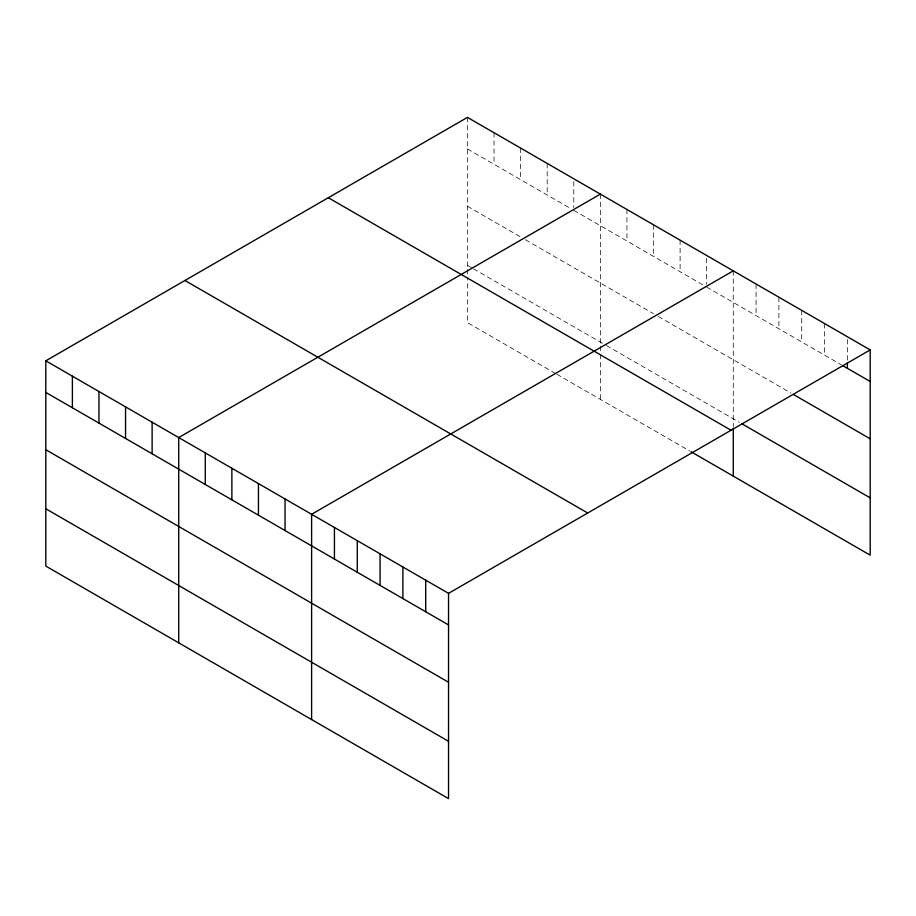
<?xml version="1.0" encoding="UTF-8"?>
<svg xmlns="http://www.w3.org/2000/svg" width="916" height="916" viewBox="0 0 916 916"><rect width="100%" height="100%" fill="white"/><g stroke="black" fill="none" stroke-linecap="round" stroke-linejoin="round"><path stroke-width="0.69" stroke-dasharray="4.58 3.44" d="M467.458 117.385L467.458 268.067M467.458 148.964L571.366 208.951M573.782 210.348L704.267 285.689M706.683 287.086L841.369 364.843M467.458 206.283L520.62 236.969M525.452 239.763L653.52 313.707M658.352 316.501L790.92 393.033M467.458 265.331L472.29 268.125M473.492 268.823L605.19 344.863M606.403 345.55L739.269 422.265M555.657 373.568L467.458 322.65L467.458 277.617M556.859 374.266L689.771 451.004M847.38 339.481L847.38 360.08M824.56 323.554L824.56 355.133M801.729 310.387L801.729 341.954M778.909 297.208L778.909 328.787M756.089 284.029L756.089 315.608M733.269 270.85L733.269 426.982M706.683 258.255L706.683 284.338M680.107 240.164L680.107 271.743M653.52 224.809L653.52 256.388M626.945 209.466L626.945 241.045M600.358 194.123L600.358 344.794M600.358 346.156L600.358 352.981M600.358 354.343L600.358 399.387M573.782 181.517L573.782 207.6M547.196 163.426L547.196 195.005M520.62 148.083L520.62 179.662M494.033 132.728L494.033 164.308M467.458 269.43L467.458 276.254"/><path stroke-width="1.37" d="M45.8 360.824L448.542 593.35L448.542 798.615L45.8 566.088L45.8 360.824L467.458 117.385L870.2 349.912L870.2 555.176L690.973 451.702M600.358 194.123L178.712 437.562L178.712 642.826M733.269 270.85L311.612 514.288L311.612 719.552M448.542 593.35L870.2 349.912M842.571 365.541L870.2 381.491M793.325 394.418L870.2 438.81M741.674 423.65L870.2 497.857M328.306 197.719L731.06 430.245M184.94 280.491L587.694 513.017M45.8 392.403L448.542 624.93M45.8 449.722L448.542 682.248M45.8 508.769L448.542 741.296M847.38 362.816L847.38 368.312M733.269 428.356L733.269 476.114M425.722 580.172L425.722 611.751M402.903 566.993L402.903 598.572M380.083 553.825L380.083 585.404M357.263 540.646L357.263 572.225M334.432 527.467L334.432 559.046M285.036 498.945L285.036 530.524M258.449 483.602L258.449 515.181M231.874 468.248L231.874 499.827M205.287 452.905L205.287 484.484M152.125 422.207L152.125 453.786M125.549 406.864L125.549 438.443M98.962 391.521L98.962 423.1M72.387 376.178L72.387 407.746"/></g></svg>
